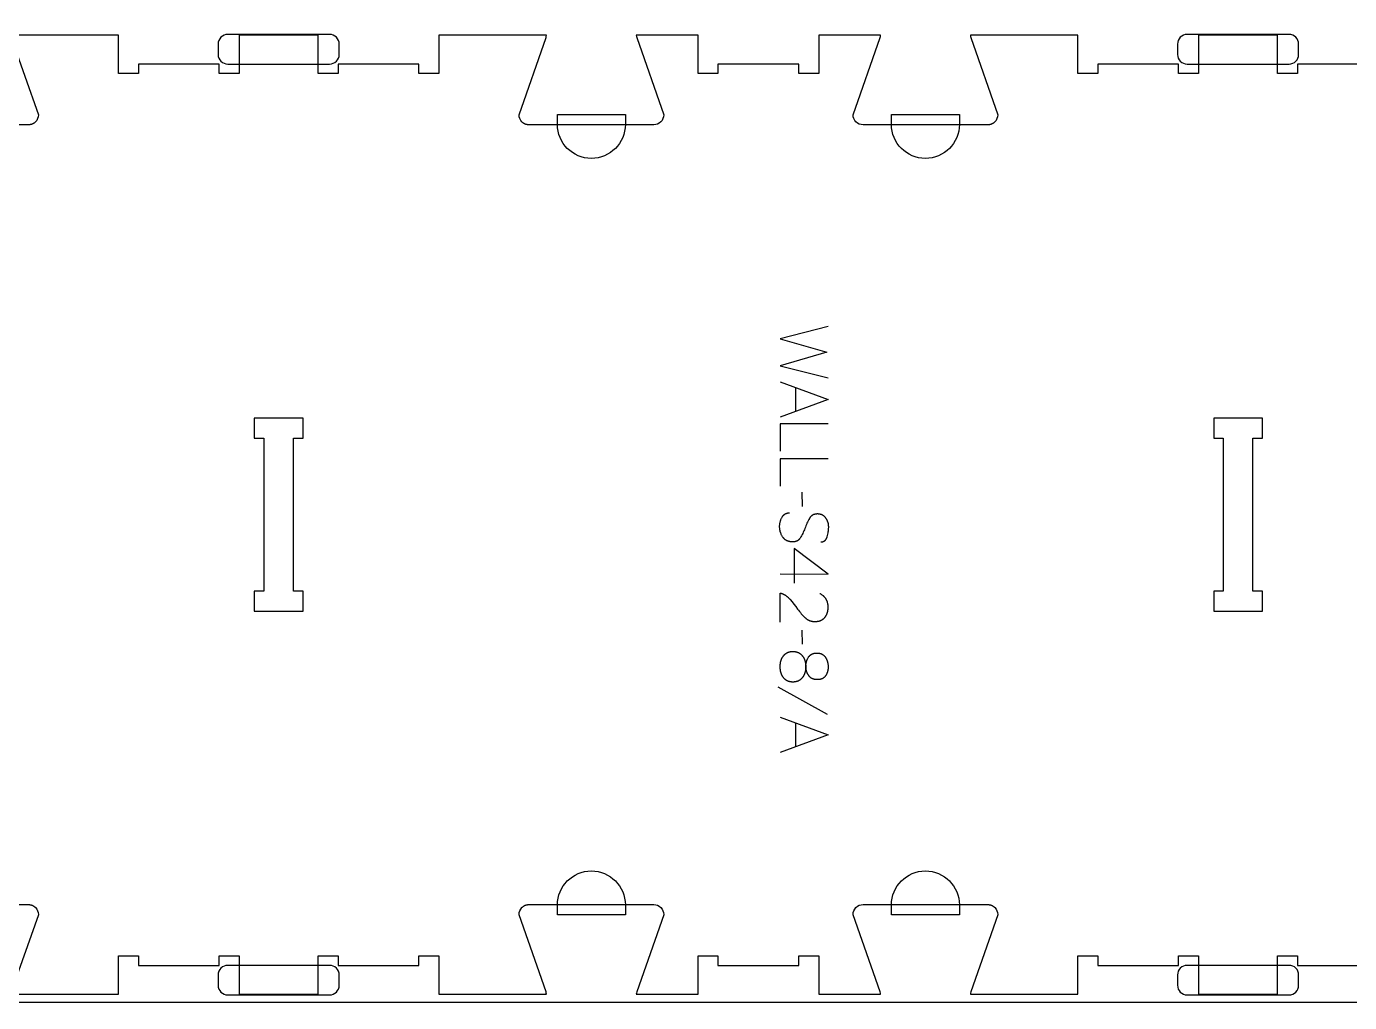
# Model space of a CAD drawing. Extents: x 2032 to 5216, y -19593 to -11999.
# Drawn here: x 2860 to 3688, y -13923 to -13313 of the extents above; entities that cross this region are included whole.
import ezdxf

# ---------------------------------------------------------------- set-up
doc = ezdxf.new("R2010")
doc.units = 0
for name, color, linetype in [('0_SHEET_SPRUCEPLY_2440X122', 1, 'CONTINUOUS'), ('1_ANYTOOL_1MMDEEP_LABELS_S', 2, 'CONTINUOUS'), ('3_ANYTOOL_CUTTHROUGH_INSID', 4, 'CONTINUOUS'), ('4_ANYTOOL_CUTTHROUGH_OUTSI', 5, 'CONTINUOUS'), ('5_ANYTOOL_HALF_MILL_9MM_IN', 3, 'CONTINUOUS')]:
    doc.layers.add(name, color=color, linetype=linetype)

msp = doc.modelspace()

# ---------------------------------------------------------------- linework, layer by layer
at = {"layer": '0_SHEET_SPRUCEPLY_2440X122'}
msp.add_lwpolyline([(4843.91, -12703.28), (4843.91, -13923.28), (2403.91, -13923.28), (2403.91, -12703.28)], close=True, dxfattribs=at)
at = {"layer": '1_ANYTOOL_1MMDEEP_LABELS_S'}
for points in [[(3361.83, -13500.58), (3331.83, -13508.29), (3360.93, -13516.73), (3331.83, -13525.22), (3361.83, -13532.72)], [(3331.83, -13535.29), (3361.83, -13546.18), (3331.83, -13557.23)], [(3341.39, -13538.76), (3341.39, -13553.68)], [(3361.83, -13561.52), (3331.83, -13561.52), (3331.83, -13578.62)], [(3361.83, -13583.33), (3331.83, -13583.33), (3331.83, -13600.43)], [(3345.72, -13613.08), (3345.63, -13604.29)], [(3357.25, -13635.32), (3357.44, -13635.31), (3357.53, -13635.31), (3357.62, -13635.31), (3357.71, -13635.3), (3357.8, -13635.29), (3357.89, -13635.28), (3357.97, -13635.27), (3358.06, -13635.25), (3358.15, -13635.24), (3358.23, -13635.22), (3358.31, -13635.2), (3358.4, -13635.18), (3358.48, -13635.16), (3358.56, -13635.14), (3358.64, -13635.11), (3358.72, -13635.09), (3358.79, -13635.06), (3358.87, -13635.03), (3358.94, -13635), (3359.02, -13634.96), (3359.09, -13634.93), (3359.16, -13634.89), (3359.23, -13634.86), (3359.3, -13634.82), (3359.37, -13634.78), (3359.44, -13634.73), (3359.51, -13634.69), (3359.57, -13634.64), (3359.64, -13634.6), (3359.7, -13634.55), (3359.76, -13634.5), (3359.83, -13634.45), (3359.89, -13634.39), (3359.95, -13634.34), (3360.01, -13634.28), (3360.06, -13634.22), (3360.12, -13634.16), (3360.18, -13634.1), (3360.23, -13634.04), (3360.28, -13633.97), (3360.34, -13633.91), (3360.39, -13633.84), (3360.44, -13633.77), (3360.49, -13633.7), (3360.54, -13633.62), (3360.58, -13633.55), (3360.63, -13633.47), (3360.68, -13633.4), (3360.72, -13633.32), (3360.76, -13633.24), (3360.81, -13633.15), (3360.89, -13632.98), (3360.96, -13632.81), (3361.04, -13632.63), (3361.11, -13632.44), (3361.17, -13632.24), (3361.23, -13632.04), (3361.45, -13631.23), (3361.65, -13630.43), (3361.81, -13629.64), (3361.94, -13628.87), (3362, -13628.49), (3362.04, -13628.12), (3362.08, -13627.74), (3362.12, -13627.37), (3362.14, -13627.01), (3362.16, -13626.65), (3362.17, -13626.29), (3362.18, -13625.93), (3362.17, -13625.74), (3362.17, -13625.54), (3362.16, -13625.35), (3362.15, -13625.16), (3362.13, -13624.97), (3362.11, -13624.78), (3362.09, -13624.59), (3362.06, -13624.41), (3362.03, -13624.22), (3362, -13624.04), (3361.96, -13623.86), (3361.92, -13623.68), (3361.87, -13623.5), (3361.83, -13623.32), (3361.78, -13623.14), (3361.72, -13622.96), (3361.66, -13622.79), (3361.6, -13622.62), (3361.53, -13622.44), (3361.46, -13622.27), (3361.39, -13622.1), (3361.31, -13621.93), (3361.23, -13621.77), (3361.15, -13621.6), (3361.06, -13621.44), (3360.97, -13621.27), (3360.88, -13621.11), (3360.78, -13620.95), (3360.68, -13620.79), (3360.57, -13620.63), (3360.47, -13620.47), (3360.35, -13620.32), (3360.24, -13620.16), (3360.12, -13620.02), (3360, -13619.87), (3359.87, -13619.74), (3359.75, -13619.6), (3359.62, -13619.47), (3359.48, -13619.35), (3359.35, -13619.23), (3359.21, -13619.12), (3359.06, -13619.01), (3358.92, -13618.9), (3358.77, -13618.8), (3358.62, -13618.71), (3358.46, -13618.62), (3358.3, -13618.53), (3358.14, -13618.45), (3357.98, -13618.38), (3357.81, -13618.31), (3357.64, -13618.24), (3357.47, -13618.18), (3357.29, -13618.13), (3357.11, -13618.07), (3356.93, -13618.03), (3356.74, -13617.99), (3356.55, -13617.95), (3356.36, -13617.92), (3356.17, -13617.89), (3355.97, -13617.87), (3355.77, -13617.85), (3355.56, -13617.84), (3355.36, -13617.83), (3355.15, -13617.83), (3354.93, -13617.83), (3354.72, -13617.84), (3354.51, -13617.86), (3354.31, -13617.88), (3354.11, -13617.9), (3353.91, -13617.93), (3353.72, -13617.97), (3353.53, -13618.01), (3353.34, -13618.06), (3353.16, -13618.11), (3352.98, -13618.17), (3352.81, -13618.23), (3352.72, -13618.26), (3352.64, -13618.3), (3352.55, -13618.34), (3352.47, -13618.37), (3352.39, -13618.41), (3352.31, -13618.45), (3352.23, -13618.5), (3352.15, -13618.54), (3352.07, -13618.58), (3351.99, -13618.63), (3351.91, -13618.68), (3351.84, -13618.73), (3351.76, -13618.78), (3351.69, -13618.83), (3351.62, -13618.88), (3351.54, -13618.94), (3351.47, -13618.99), (3351.4, -13619.05), (3351.33, -13619.11), (3351.27, -13619.17), (3351.2, -13619.23), (3351.13, -13619.29), (3351.07, -13619.36), (3351, -13619.42), (3350.87, -13619.56), (3350.75, -13619.7), (3350.63, -13619.85), (3350.52, -13620), (3350.4, -13620.16), (3350.3, -13620.32), (3350.19, -13620.49), (3350.09, -13620.66), (3349.7, -13621.38), (3349.32, -13622.11), (3348.95, -13622.85), (3348.6, -13623.62), (3348.25, -13624.4), (3347.92, -13625.19), (3347.59, -13626), (3347.28, -13626.83), (3346.97, -13627.66), (3346.64, -13628.46), (3346.3, -13629.25), (3345.94, -13630.01), (3345.56, -13630.76), (3345.17, -13631.48), (3344.77, -13632.19), (3344.35, -13632.88), (3344.24, -13633.04), (3344.12, -13633.2), (3344.01, -13633.35), (3343.95, -13633.43), (3343.89, -13633.5), (3343.83, -13633.58), (3343.76, -13633.65), (3343.7, -13633.71), (3343.63, -13633.78), (3343.57, -13633.85), (3343.5, -13633.91), (3343.43, -13633.98), (3343.36, -13634.04), (3343.29, -13634.1), (3343.22, -13634.16), (3343.15, -13634.21), (3343.08, -13634.27), (3343.01, -13634.32), (3342.93, -13634.38), (3342.85, -13634.43), (3342.78, -13634.48), (3342.7, -13634.53), (3342.62, -13634.57), (3342.54, -13634.62), (3342.46, -13634.66), (3342.38, -13634.71), (3342.3, -13634.75), (3342.21, -13634.79), (3342.13, -13634.83), (3342.04, -13634.86), (3341.96, -13634.9), (3341.87, -13634.93), (3341.78, -13634.96), (3341.69, -13634.99), (3341.6, -13635.02), (3341.51, -13635.05), (3341.42, -13635.08), (3341.23, -13635.13), (3341.04, -13635.17), (3340.84, -13635.21), (3340.64, -13635.24), (3340.44, -13635.26), (3340.23, -13635.28), (3340.02, -13635.3), (3339.8, -13635.3), (3339.59, -13635.3), (3339.36, -13635.3), (3339.14, -13635.29), (3338.9, -13635.28), (3338.67, -13635.25), (3338.45, -13635.23), (3338.22, -13635.2), (3338, -13635.16), (3337.79, -13635.12), (3337.57, -13635.07), (3337.36, -13635.02), (3337.16, -13634.96), (3336.96, -13634.9), (3336.76, -13634.84), (3336.57, -13634.76), (3336.38, -13634.69), (3336.19, -13634.61), (3336.01, -13634.52), (3335.83, -13634.43), (3335.65, -13634.33), (3335.48, -13634.23), (3335.31, -13634.12), (3335.15, -13634.01), (3334.99, -13633.9), (3334.83, -13633.77), (3334.68, -13633.65), (3334.53, -13633.52), (3334.38, -13633.38), (3334.24, -13633.24), (3334.1, -13633.09), (3333.97, -13632.94), (3333.84, -13632.78), (3333.71, -13632.62), (3333.59, -13632.45), (3333.47, -13632.28), (3333.35, -13632.1), (3333.13, -13631.74), (3332.93, -13631.38), (3332.73, -13631.01), (3332.55, -13630.64), (3332.39, -13630.27), (3332.24, -13629.89), (3332.17, -13629.7), (3332.1, -13629.51), (3332.04, -13629.31), (3331.98, -13629.12), (3331.92, -13628.93), (3331.87, -13628.73), (3331.82, -13628.54), (3331.77, -13628.34), (3331.73, -13628.14), (3331.69, -13627.94), (3331.65, -13627.74), (3331.62, -13627.54), (3331.59, -13627.34), (3331.57, -13627.14), (3331.53, -13626.73), (3331.5, -13626.32), (3331.49, -13625.91), (3331.49, -13625.5), (3331.5, -13625.09), (3331.53, -13624.69), (3331.57, -13624.29), (3331.62, -13623.89), (3331.69, -13623.5), (3331.76, -13623.12), (3331.85, -13622.73), (3331.96, -13622.36), (3332.07, -13621.99), (3332.2, -13621.62), (3332.34, -13621.25), (3332.5, -13620.9), (3332.66, -13620.54), (3332.84, -13620.19), (3333.03, -13619.85), (3333.13, -13619.68), (3333.24, -13619.51), (3333.34, -13619.36), (3333.45, -13619.2), (3333.56, -13619.06), (3333.68, -13618.91), (3333.8, -13618.78), (3333.92, -13618.65), (3334.04, -13618.52), (3334.17, -13618.4), (3334.3, -13618.28), (3334.43, -13618.18), (3334.5, -13618.12), (3334.57, -13618.07), (3334.64, -13618.02), (3334.71, -13617.97), (3334.78, -13617.92), (3334.85, -13617.88), (3334.92, -13617.83), (3334.99, -13617.79), (3335.07, -13617.75), (3335.14, -13617.71), (3335.22, -13617.67), (3335.29, -13617.63), (3335.37, -13617.59), (3335.44, -13617.56), (3335.52, -13617.52), (3335.6, -13617.49), (3335.68, -13617.46), (3335.76, -13617.43), (3335.84, -13617.4), (3335.92, -13617.37), (3336.09, -13617.32), (3336.26, -13617.28), (3336.43, -13617.23), (3336.6, -13617.2), (3336.78, -13617.17), (3336.96, -13617.15), (3337.14, -13617.13), (3337.32, -13617.11), (3337.51, -13617.11), (3337.7, -13617.1)], [(3331.83, -13655.33), (3361.88, -13655.38), (3340.49, -13639.35)], [(3340.49, -13639.35), (3340.49, -13661.12)], [(3331.88, -13685.55), (3331.92, -13667.25), (3332.37, -13667.39), (3332.6, -13667.47), (3332.82, -13667.55), (3333.04, -13667.64), (3333.26, -13667.73), (3333.47, -13667.82), (3333.68, -13667.92), (3333.9, -13668.02), (3334.1, -13668.12), (3334.31, -13668.23), (3334.51, -13668.34), (3334.71, -13668.45), (3334.91, -13668.57), (3335.11, -13668.69), (3335.3, -13668.82), (3335.49, -13668.94), (3335.68, -13669.08), (3335.86, -13669.21), (3336.05, -13669.35), (3336.23, -13669.49), (3336.41, -13669.64), (3336.59, -13669.79), (3336.76, -13669.94), (3336.93, -13670.1), (3337.1, -13670.26), (3337.27, -13670.42), (3337.43, -13670.59), (3337.6, -13670.76), (3337.76, -13670.94), (3338.07, -13671.3), (3339.29, -13672.77), (3340.47, -13674.26), (3341.63, -13675.77), (3342.76, -13677.3), (3343.32, -13678.05), (3343.89, -13678.78), (3344.47, -13679.5), (3345.05, -13680.18), (3345.65, -13680.85), (3346.25, -13681.5), (3346.86, -13682.12), (3347.48, -13682.72), (3347.63, -13682.86), (3347.79, -13683), (3347.95, -13683.14), (3348.12, -13683.27), (3348.28, -13683.4), (3348.45, -13683.52), (3348.62, -13683.64), (3348.79, -13683.75), (3348.97, -13683.86), (3349.14, -13683.96), (3349.32, -13684.06), (3349.5, -13684.15), (3349.69, -13684.24), (3349.87, -13684.33), (3350.06, -13684.41), (3350.25, -13684.49), (3350.44, -13684.56), (3350.64, -13684.62), (3350.84, -13684.69), (3351.03, -13684.74), (3351.24, -13684.8), (3351.44, -13684.84), (3351.65, -13684.89), (3351.86, -13684.93), (3352.07, -13684.96), (3352.28, -13684.99), (3352.49, -13685.02), (3352.71, -13685.04), (3352.93, -13685.05), (3353.15, -13685.07), (3353.38, -13685.07), (3353.6, -13685.08), (3353.85, -13685.07), (3354.1, -13685.07), (3354.34, -13685.05), (3354.58, -13685.04), (3354.82, -13685.01), (3355.05, -13684.99), (3355.27, -13684.95), (3355.5, -13684.92), (3355.72, -13684.88), (3355.93, -13684.83), (3356.15, -13684.78), (3356.35, -13684.72), (3356.56, -13684.66), (3356.76, -13684.59), (3356.96, -13684.52), (3357.15, -13684.44), (3357.34, -13684.36), (3357.53, -13684.28), (3357.71, -13684.18), (3357.89, -13684.09), (3358.06, -13683.99), (3358.23, -13683.88), (3358.4, -13683.77), (3358.56, -13683.65), (3358.72, -13683.53), (3358.88, -13683.41), (3359.03, -13683.27), (3359.18, -13683.14), (3359.32, -13683), (3359.46, -13682.85), (3359.6, -13682.7), (3359.73, -13682.55), (3359.86, -13682.39), (3359.99, -13682.23), (3360.11, -13682.06), (3360.22, -13681.89), (3360.34, -13681.72), (3360.45, -13681.55), (3360.55, -13681.38), (3360.65, -13681.2), (3360.75, -13681.02), (3360.84, -13680.84), (3360.93, -13680.65), (3361.01, -13680.46), (3361.09, -13680.27), (3361.17, -13680.08), (3361.24, -13679.88), (3361.31, -13679.69), (3361.37, -13679.48), (3361.43, -13679.28), (3361.49, -13679.08), (3361.54, -13678.87), (3361.58, -13678.66), (3361.63, -13678.44), (3361.67, -13678.23), (3361.7, -13678.01), (3361.73, -13677.78), (3361.76, -13677.56), (3361.78, -13677.33), (3361.8, -13677.1), (3361.81, -13676.87), (3361.82, -13676.64), (3361.83, -13676.16), (3361.83, -13675.79), (3361.81, -13675.43), (3361.79, -13675.08), (3361.75, -13674.73), (3361.71, -13674.39), (3361.65, -13674.06), (3361.59, -13673.73), (3361.51, -13673.41), (3361.43, -13673.1), (3361.38, -13672.94), (3361.33, -13672.79), (3361.28, -13672.64), (3361.23, -13672.49), (3361.17, -13672.34), (3361.12, -13672.2), (3361.05, -13672.05), (3360.99, -13671.91), (3360.93, -13671.77), (3360.86, -13671.63), (3360.79, -13671.49), (3360.71, -13671.35), (3360.64, -13671.22), (3360.56, -13671.08), (3360.48, -13670.95), (3360.39, -13670.82), (3360.31, -13670.69), (3360.22, -13670.56), (3360.13, -13670.44), (3360.03, -13670.32), (3359.94, -13670.19), (3359.84, -13670.07), (3359.74, -13669.96), (3359.64, -13669.84), (3359.53, -13669.72), (3359.42, -13669.61), (3359.31, -13669.5), (3359.2, -13669.39), (3359.08, -13669.28), (3358.96, -13669.17), (3358.84, -13669.06), (3358.72, -13668.96), (3358.47, -13668.76), (3358.2, -13668.56), (3357.93, -13668.37), (3357.64, -13668.19), (3357.35, -13668.01), (3357.05, -13667.84), (3356.73, -13667.68)], [(3345.72, -13699.26), (3345.63, -13690.48)], [(3361.36, -13743.23), (3330.59, -13726.05)], [(3331.83, -13744.95), (3361.83, -13755.83), (3331.83, -13766.89)], [(3341.39, -13748.42), (3341.39, -13763.33)]]:
    msp.add_lwpolyline(points, dxfattribs=at)
for points in [[(3347.82, -13713.32), (3347.81, -13713.85), (3347.78, -13714.37), (3347.76, -13714.63), (3347.74, -13714.88), (3347.71, -13715.13), (3347.68, -13715.38), (3347.64, -13715.62), (3347.6, -13715.86), (3347.56, -13716.09), (3347.51, -13716.33), (3347.45, -13716.56), (3347.4, -13716.78), (3347.33, -13717), (3347.27, -13717.22), (3347.2, -13717.44), (3347.12, -13717.65), (3347.04, -13717.86), (3346.96, -13718.07), (3346.87, -13718.27), (3346.78, -13718.47), (3346.68, -13718.67), (3346.58, -13718.86), (3346.47, -13719.05), (3346.36, -13719.23), (3346.25, -13719.42), (3346.13, -13719.6), (3346.01, -13719.77), (3345.88, -13719.95), (3345.75, -13720.12), (3345.61, -13720.28), (3345.47, -13720.44), (3345.33, -13720.6), (3345.19, -13720.75), (3345.04, -13720.9), (3344.89, -13721.04), (3344.73, -13721.18), (3344.58, -13721.31), (3344.42, -13721.44), (3344.26, -13721.56), (3344.1, -13721.67), (3343.93, -13721.78), (3343.76, -13721.89), (3343.59, -13721.99), (3343.41, -13722.08), (3343.24, -13722.17), (3343.06, -13722.26), (3342.87, -13722.34), (3342.69, -13722.41), (3342.5, -13722.48), (3342.31, -13722.55), (3342.11, -13722.61), (3341.92, -13722.66), (3341.72, -13722.71), (3341.52, -13722.75), (3341.31, -13722.79), (3341.11, -13722.83), (3340.9, -13722.85), (3340.68, -13722.88), (3340.47, -13722.89), (3340.25, -13722.91), (3340.03, -13722.92), (3339.8, -13722.92), (3339.58, -13722.92), (3339.35, -13722.91), (3339.13, -13722.89), (3338.92, -13722.88), (3338.7, -13722.85), (3338.49, -13722.83), (3338.28, -13722.79), (3338.08, -13722.75), (3337.87, -13722.71), (3337.67, -13722.66), (3337.47, -13722.61), (3337.28, -13722.55), (3337.09, -13722.48), (3336.9, -13722.41), (3336.71, -13722.34), (3336.53, -13722.26), (3336.35, -13722.17), (3336.17, -13722.08), (3336, -13721.99), (3335.83, -13721.89), (3335.66, -13721.78), (3335.49, -13721.67), (3335.33, -13721.56), (3335.17, -13721.44), (3335.01, -13721.31), (3334.86, -13721.18), (3334.71, -13721.04), (3334.56, -13720.9), (3334.42, -13720.75), (3334.27, -13720.6), (3334.13, -13720.44), (3334, -13720.28), (3333.86, -13720.12), (3333.73, -13719.95), (3333.61, -13719.77), (3333.49, -13719.6), (3333.37, -13719.42), (3333.26, -13719.23), (3333.15, -13719.05), (3333.05, -13718.86), (3332.95, -13718.67), (3332.86, -13718.47), (3332.76, -13718.27), (3332.68, -13718.07), (3332.6, -13717.86), (3332.52, -13717.65), (3332.44, -13717.44), (3332.37, -13717.22), (3332.31, -13717), (3332.25, -13716.78), (3332.19, -13716.56), (3332.14, -13716.33), (3332.09, -13716.09), (3332.04, -13715.86), (3332, -13715.62), (3331.97, -13715.38), (3331.94, -13715.13), (3331.91, -13714.88), (3331.89, -13714.63), (3331.87, -13714.37), (3331.84, -13713.85), (3331.83, -13713.32), (3331.84, -13712.79), (3331.87, -13712.27), (3331.89, -13712.02), (3331.91, -13711.77), (3331.94, -13711.52), (3331.97, -13711.28), (3332, -13711.04), (3332.04, -13710.8), (3332.09, -13710.57), (3332.14, -13710.34), (3332.19, -13710.11), (3332.25, -13709.88), (3332.31, -13709.66), (3332.37, -13709.44), (3332.44, -13709.23), (3332.52, -13709.02), (3332.6, -13708.81), (3332.68, -13708.61), (3332.76, -13708.4), (3332.86, -13708.2), (3332.95, -13708.01), (3333.05, -13707.82), (3333.15, -13707.63), (3333.26, -13707.44), (3333.37, -13707.26), (3333.49, -13707.08), (3333.61, -13706.91), (3333.73, -13706.73), (3333.86, -13706.56), (3334, -13706.4), (3334.13, -13706.23), (3334.27, -13706.08), (3334.42, -13705.93), (3334.56, -13705.78), (3334.71, -13705.64), (3334.86, -13705.5), (3335.01, -13705.37), (3335.17, -13705.24), (3335.33, -13705.12), (3335.49, -13705.01), (3335.66, -13704.9), (3335.83, -13704.79), (3336, -13704.69), (3336.17, -13704.59), (3336.35, -13704.5), (3336.53, -13704.42), (3336.71, -13704.34), (3336.9, -13704.27), (3337.09, -13704.2), (3337.28, -13704.13), (3337.47, -13704.07), (3337.67, -13704.02), (3337.87, -13703.97), (3338.08, -13703.93), (3338.28, -13703.89), (3338.49, -13703.85), (3338.7, -13703.83), (3338.92, -13703.8), (3339.13, -13703.78), (3339.35, -13703.77), (3339.58, -13703.76), (3339.8, -13703.76), (3340.03, -13703.76), (3340.25, -13703.77), (3340.47, -13703.78), (3340.68, -13703.8), (3340.9, -13703.83), (3341.11, -13703.85), (3341.31, -13703.89), (3341.52, -13703.93), (3341.72, -13703.97), (3341.92, -13704.02), (3342.11, -13704.07), (3342.31, -13704.13), (3342.5, -13704.2), (3342.69, -13704.27), (3342.87, -13704.34), (3343.06, -13704.42), (3343.24, -13704.5), (3343.41, -13704.59), (3343.59, -13704.69), (3343.76, -13704.79), (3343.93, -13704.9), (3344.1, -13705.01), (3344.26, -13705.12), (3344.42, -13705.24), (3344.58, -13705.37), (3344.73, -13705.5), (3344.89, -13705.64), (3345.04, -13705.78), (3345.19, -13705.93), (3345.33, -13706.08), (3345.47, -13706.23), (3345.61, -13706.4), (3345.75, -13706.56), (3345.88, -13706.73), (3346.01, -13706.91), (3346.13, -13707.08), (3346.25, -13707.26), (3346.36, -13707.44), (3346.47, -13707.63), (3346.58, -13707.82), (3346.68, -13708.01), (3346.78, -13708.2), (3346.87, -13708.4), (3346.96, -13708.61), (3347.04, -13708.81), (3347.12, -13709.02), (3347.2, -13709.23), (3347.27, -13709.44), (3347.33, -13709.66), (3347.4, -13709.88), (3347.45, -13710.11), (3347.51, -13710.34), (3347.56, -13710.57), (3347.6, -13710.8), (3347.64, -13711.04), (3347.68, -13711.28), (3347.71, -13711.52), (3347.74, -13711.77), (3347.76, -13712.02), (3347.78, -13712.27), (3347.81, -13712.79)], [(3361.83, -13713.45), (3361.83, -13713.86), (3361.81, -13714.27), (3361.77, -13714.66), (3361.75, -13714.86), (3361.73, -13715.05), (3361.7, -13715.25), (3361.67, -13715.44), (3361.64, -13715.62), (3361.6, -13715.81), (3361.56, -13715.99), (3361.51, -13716.17), (3361.47, -13716.35), (3361.41, -13716.53), (3361.36, -13716.71), (3361.3, -13716.88), (3361.24, -13717.05), (3361.18, -13717.22), (3361.11, -13717.39), (3361.04, -13717.56), (3360.97, -13717.72), (3360.89, -13717.88), (3360.81, -13718.04), (3360.73, -13718.2), (3360.64, -13718.36), (3360.55, -13718.51), (3360.46, -13718.66), (3360.36, -13718.81), (3360.26, -13718.96), (3360.16, -13719.1), (3360.06, -13719.25), (3359.95, -13719.38), (3359.83, -13719.52), (3359.72, -13719.65), (3359.6, -13719.77), (3359.47, -13719.89), (3359.35, -13720.01), (3359.22, -13720.12), (3359.08, -13720.22), (3358.95, -13720.32), (3358.8, -13720.42), (3358.66, -13720.51), (3358.51, -13720.6), (3358.36, -13720.69), (3358.21, -13720.76), (3358.05, -13720.84), (3357.89, -13720.91), (3357.72, -13720.97), (3357.56, -13721.04), (3357.39, -13721.09), (3357.21, -13721.14), (3357.03, -13721.19), (3356.85, -13721.23), (3356.67, -13721.27), (3356.48, -13721.31), (3356.29, -13721.34), (3356.09, -13721.36), (3355.89, -13721.38), (3355.69, -13721.4), (3355.48, -13721.41), (3355.27, -13721.42), (3355.06, -13721.42), (3354.84, -13721.42), (3354.61, -13721.41), (3354.39, -13721.4), (3354.18, -13721.38), (3353.97, -13721.36), (3353.76, -13721.33), (3353.56, -13721.29), (3353.36, -13721.26), (3353.16, -13721.21), (3352.97, -13721.17), (3352.78, -13721.11), (3352.59, -13721.06), (3352.41, -13720.99), (3352.23, -13720.93), (3352.06, -13720.85), (3351.89, -13720.78), (3351.72, -13720.69), (3351.56, -13720.6), (3351.4, -13720.51), (3351.24, -13720.41), (3351.09, -13720.31), (3350.94, -13720.2), (3350.8, -13720.09), (3350.66, -13719.97), (3350.52, -13719.85), (3350.39, -13719.72), (3350.26, -13719.59), (3350.13, -13719.45), (3350.01, -13719.31), (3349.89, -13719.16), (3349.77, -13719), (3349.66, -13718.85), (3349.55, -13718.69), (3349.45, -13718.52), (3349.35, -13718.36), (3349.25, -13718.19), (3349.16, -13718.03), (3349.06, -13717.86), (3348.98, -13717.69), (3348.89, -13717.52), (3348.81, -13717.35), (3348.73, -13717.18), (3348.66, -13717), (3348.59, -13716.83), (3348.52, -13716.65), (3348.46, -13716.47), (3348.4, -13716.29), (3348.34, -13716.11), (3348.29, -13715.93), (3348.24, -13715.75), (3348.19, -13715.57), (3348.15, -13715.38), (3348.11, -13715.19), (3348.08, -13715.01), (3348.04, -13714.82), (3348.01, -13714.63), (3347.99, -13714.44), (3347.97, -13714.24), (3347.95, -13714.05), (3347.93, -13713.85), (3347.92, -13713.66), (3347.91, -13713.46), (3347.9, -13713.06), (3347.91, -13712.68), (3347.93, -13712.3), (3347.96, -13711.92), (3347.98, -13711.73), (3348.01, -13711.55), (3348.03, -13711.36), (3348.06, -13711.18), (3348.1, -13711), (3348.13, -13710.82), (3348.17, -13710.63), (3348.22, -13710.46), (3348.26, -13710.28), (3348.31, -13710.1), (3348.36, -13709.92), (3348.42, -13709.75), (3348.48, -13709.57), (3348.54, -13709.4), (3348.61, -13709.22), (3348.67, -13709.05), (3348.75, -13708.88), (3348.82, -13708.71), (3348.9, -13708.54), (3348.98, -13708.37), (3349.15, -13708.04), (3349.34, -13707.71), (3349.53, -13707.38), (3349.64, -13707.22), (3349.74, -13707.07), (3349.86, -13706.92), (3349.97, -13706.77), (3350.09, -13706.64), (3350.21, -13706.5), (3350.28, -13706.44), (3350.34, -13706.37), (3350.41, -13706.31), (3350.47, -13706.25), (3350.54, -13706.19), (3350.61, -13706.13), (3350.68, -13706.07), (3350.75, -13706.01), (3350.82, -13705.96), (3350.89, -13705.91), (3350.96, -13705.85), (3351.04, -13705.8), (3351.11, -13705.75), (3351.19, -13705.7), (3351.27, -13705.66), (3351.34, -13705.61), (3351.5, -13705.52), (3351.66, -13705.44), (3351.83, -13705.36), (3352, -13705.29), (3352.18, -13705.22), (3352.36, -13705.15), (3352.54, -13705.1), (3352.72, -13705.04), (3352.91, -13704.99), (3353.11, -13704.95), (3353.31, -13704.91), (3353.51, -13704.88), (3353.71, -13704.85), (3353.92, -13704.83), (3354.14, -13704.81), (3354.36, -13704.8), (3354.58, -13704.79), (3354.8, -13704.79), (3355.03, -13704.79), (3355.25, -13704.8), (3355.47, -13704.81), (3355.68, -13704.83), (3355.89, -13704.85), (3356.1, -13704.88), (3356.3, -13704.92), (3356.5, -13704.95), (3356.7, -13705), (3356.89, -13705.05), (3357.08, -13705.1), (3357.26, -13705.16), (3357.44, -13705.22), (3357.62, -13705.29), (3357.79, -13705.37), (3357.96, -13705.45), (3358.12, -13705.53), (3358.29, -13705.62), (3358.44, -13705.72), (3358.6, -13705.82), (3358.67, -13705.87), (3358.75, -13705.92), (3358.82, -13705.98), (3358.89, -13706.04), (3359.03, -13706.15), (3359.17, -13706.27), (3359.31, -13706.4), (3359.44, -13706.53), (3359.56, -13706.67), (3359.69, -13706.81), (3359.81, -13706.95), (3359.92, -13707.11), (3360.03, -13707.26), (3360.14, -13707.43), (3360.24, -13707.59), (3360.34, -13707.76), (3360.44, -13707.93), (3360.54, -13708.1), (3360.63, -13708.27), (3360.72, -13708.44), (3360.8, -13708.61), (3360.88, -13708.79), (3360.96, -13708.97), (3361.03, -13709.15), (3361.1, -13709.33), (3361.17, -13709.51), (3361.24, -13709.69), (3361.3, -13709.87), (3361.35, -13710.06), (3361.41, -13710.25), (3361.46, -13710.44), (3361.51, -13710.63), (3361.55, -13710.82), (3361.59, -13711.01), (3361.63, -13711.21), (3361.67, -13711.4), (3361.73, -13711.8), (3361.77, -13712.2), (3361.81, -13712.61), (3361.83, -13713.03)]]:
    msp.add_lwpolyline(points, close=True, dxfattribs=at)
at = {"layer": '3_ANYTOOL_CUTTHROUGH_INSID', "color": 4}
for points in [[(3033.2, -13558.03), (3002.95, -13558.03), (3002.95, -13570.53), (3008.95, -13570.53), (3008.95, -13666.03), (3002.95, -13666.03), (3002.95, -13678.53), (3033.45, -13678.53), (3033.45, -13666.03), (3027.45, -13666.03), (3027.45, -13570.53), (3033.45, -13570.53), (3033.45, -13558.03)], [(3633.2, -13558.03), (3602.95, -13558.03), (3602.95, -13570.53), (3608.95, -13570.53), (3608.95, -13666.03), (3602.95, -13666.03), (3602.95, -13678.53), (3633.45, -13678.53), (3633.45, -13666.03), (3627.45, -13666.03), (3627.45, -13570.53), (3633.45, -13570.53), (3633.45, -13558.03)]]:
    msp.add_lwpolyline(points, close=True, dxfattribs=at)
at = {"layer": '4_ANYTOOL_CUTTHROUGH_OUTSI', "color": 5}
for points in [[(2851, -13319.92), (2867.89, -13368.2), (2867.91, -13368.24), (2867.91, -13368.28), (2867.91, -13368.28, -0.198912), (2866.08, -13372.7), (2865.97, -13372.81), (2865.86, -13372.91), (2865.75, -13373.01), (2865.63, -13373.11), (2865.51, -13373.2), (2865.39, -13373.3), (2865.27, -13373.39), (2865.14, -13373.47), (2865.01, -13373.56), (2864.88, -13373.64), (2864.75, -13373.72), (2864.61, -13373.79), (2864.47, -13373.86), (2864.33, -13373.93), (2864.19, -13374), (2864.05, -13374.06), (2863.9, -13374.11), (2863.76, -13374.17), (2863.61, -13374.22), (2863.46, -13374.27), (2863.32, -13374.31), (2863.17, -13374.35), (2863.02, -13374.38), (2862.86, -13374.41), (2862.71, -13374.44), (2862.56, -13374.47), (2862.41, -13374.49), (2862.26, -13374.5), (2862.11, -13374.52), (2861.96, -13374.52), (2861.81, -13374.53), (2861.66, -13374.53), (2783.66, -13374.53, -0.414214)], [(3705.95, -13336.53), (3655.45, -13336.53), (3655.45, -13342.53), (3642.95, -13342.53), (3642.95, -13318.53), (3593.45, -13318.53), (3593.45, -13342.53), (3580.95, -13342.53), (3580.95, -13336.53), (3530.45, -13336.53), (3530.45, -13342.53), (3517.95, -13342.53), (3517.95, -13318.53), (3450.76, -13318.53), (3450.76, -13318.53, 0.061485), (3451, -13319.92), (3467.89, -13368.2), (3467.91, -13368.24), (3467.91, -13368.28), (3467.91, -13368.28, -0.198912), (3466.08, -13372.7), (3465.97, -13372.81), (3465.86, -13372.91), (3465.75, -13373.01), (3465.63, -13373.11), (3465.51, -13373.2), (3465.39, -13373.3), (3465.27, -13373.39), (3465.14, -13373.47), (3465.01, -13373.56), (3464.88, -13373.64), (3464.75, -13373.72), (3464.61, -13373.79), (3464.47, -13373.86), (3464.33, -13373.93), (3464.19, -13374), (3464.05, -13374.06), (3463.9, -13374.11), (3463.76, -13374.17), (3463.61, -13374.22), (3463.46, -13374.27), (3463.32, -13374.31), (3463.17, -13374.35), (3463.02, -13374.38), (3462.86, -13374.41), (3462.71, -13374.44), (3462.56, -13374.47), (3462.41, -13374.49), (3462.26, -13374.5), (3462.11, -13374.52), (3461.96, -13374.52), (3461.81, -13374.53), (3461.66, -13374.53), (3383.66, -13374.53, -0.414214), (3377.41, -13368.28), (3377.41, -13368.24), (3377.42, -13368.2), (3394.32, -13319.92), (3394.32, -13319.92, 0.061485), (3394.55, -13318.53), (3355.95, -13318.53), (3355.95, -13342.53), (3343.45, -13342.53), (3343.45, -13336.53), (3292.95, -13336.53), (3292.95, -13342.53), (3280.45, -13342.53), (3280.45, -13318.53), (3241.86, -13318.53), (3241.86, -13318.53, 0.061485), (3242.09, -13319.92), (3258.99, -13368.2), (3259, -13368.24), (3259, -13368.28), (3259, -13368.28, -0.414214), (3252.75, -13374.53), (3174.75, -13374.53), (3174.6, -13374.53), (3174.45, -13374.52), (3174.3, -13374.52), (3174.15, -13374.5), (3174, -13374.49), (3173.85, -13374.47), (3173.69, -13374.44), (3173.54, -13374.41), (3173.39, -13374.38), (3173.24, -13374.35), (3173.09, -13374.31), (3172.94, -13374.27), (3172.8, -13374.22), (3172.65, -13374.17), (3172.5, -13374.11), (3172.36, -13374.06), (3172.22, -13374), (3172.08, -13373.93), (3171.94, -13373.86), (3171.8, -13373.79), (3171.66, -13373.72), (3171.53, -13373.64), (3171.4, -13373.56), (3171.27, -13373.47), (3171.14, -13373.39), (3171.02, -13373.3), (3170.9, -13373.2), (3170.78, -13373.11), (3170.66, -13373.01), (3170.55, -13372.91), (3170.44, -13372.81), (3170.33, -13372.7, -0.198912), (3168.5, -13368.28), (3168.5, -13368.24), (3185.41, -13319.92), (3185.41, -13319.92, 0.061485), (3185.65, -13318.53), (3118.45, -13318.53), (3118.45, -13342.53), (3105.95, -13342.53), (3105.95, -13336.53), (3055.45, -13336.53), (3055.45, -13342.53), (3042.95, -13342.53), (3042.95, -13318.53), (2993.45, -13318.53), (2993.45, -13342.53), (2980.95, -13342.53), (2980.95, -13336.53), (2930.45, -13336.53), (2930.45, -13342.53), (2917.95, -13342.53), (2917.95, -13318.53), (2850.76, -13318.53)], [(2783.66, -13862.03), (2861.66, -13862.03), (2861.81, -13862.03), (2861.96, -13862.04), (2862.11, -13862.05), (2862.26, -13862.06), (2862.41, -13862.08), (2862.56, -13862.1), (2862.71, -13862.12), (2862.86, -13862.15), (2863.02, -13862.18), (2863.17, -13862.22), (2863.32, -13862.26), (2863.46, -13862.3), (2863.61, -13862.35), (2863.76, -13862.4), (2863.9, -13862.45), (2864.05, -13862.51), (2864.19, -13862.57), (2864.33, -13862.63), (2864.47, -13862.7), (2864.61, -13862.77), (2864.75, -13862.85), (2864.88, -13862.93), (2865.01, -13863.01), (2865.14, -13863.09), (2865.27, -13863.18), (2865.39, -13863.27), (2865.51, -13863.36), (2865.63, -13863.46), (2865.75, -13863.56), (2865.86, -13863.66), (2865.97, -13863.76), (2866.08, -13863.86, -0.198912), (2867.91, -13868.28), (2867.91, -13868.32), (2867.89, -13868.36), (2851, -13916.64)], [(2850.76, -13918.03), (2868.2, -13918.03), (2917.95, -13918.03), (2917.95, -13894.03), (2930.45, -13894.03), (2930.45, -13900.03), (2980.95, -13900.03), (2980.95, -13894.03), (2993.45, -13894.03), (2993.45, -13918.03), (3042.95, -13918.03), (3042.95, -13894.03), (3055.45, -13894.03), (3055.45, -13900.03), (3105.95, -13900.03), (3105.95, -13894.03), (3118.45, -13894.03), (3118.45, -13918.03), (3185.65, -13918.03), (3185.65, -13918.03, 0.061485), (3185.41, -13916.64), (3168.52, -13868.36), (3168.5, -13868.32), (3168.5, -13868.28), (3168.5, -13868.28, -0.198912), (3170.33, -13863.86), (3170.44, -13863.76), (3170.55, -13863.66), (3170.66, -13863.56), (3170.78, -13863.46), (3170.9, -13863.36), (3171.02, -13863.27), (3171.14, -13863.18), (3171.27, -13863.09), (3171.4, -13863.01), (3171.53, -13862.93), (3171.66, -13862.85), (3171.8, -13862.77), (3171.94, -13862.7), (3172.08, -13862.63), (3172.22, -13862.57), (3172.36, -13862.51), (3172.5, -13862.45), (3172.65, -13862.4), (3172.8, -13862.35), (3172.94, -13862.3), (3173.09, -13862.26), (3173.24, -13862.22), (3173.39, -13862.18), (3173.54, -13862.15), (3173.69, -13862.12), (3173.85, -13862.1), (3174, -13862.08), (3174.15, -13862.06), (3174.3, -13862.05), (3174.45, -13862.04), (3174.6, -13862.03), (3174.75, -13862.03), (3252.75, -13862.03, -0.414214), (3259, -13868.28), (3259, -13868.32), (3258.99, -13868.36), (3242.09, -13916.64), (3242.09, -13916.64, 0.061485), (3241.86, -13918.03), (3280.45, -13918.03), (3280.45, -13894.03), (3292.95, -13894.03), (3292.95, -13900.03), (3343.45, -13900.03), (3343.45, -13894.03), (3355.95, -13894.03), (3355.95, -13918.03), (3394.55, -13918.03), (3394.55, -13918.03, 0.061485), (3394.32, -13916.64), (3377.42, -13868.36), (3377.41, -13868.32), (3377.41, -13868.28), (3377.41, -13868.28, -0.414214), (3383.66, -13862.03), (3461.66, -13862.03), (3461.81, -13862.03), (3461.96, -13862.04), (3462.11, -13862.05), (3462.26, -13862.06), (3462.41, -13862.08), (3462.56, -13862.1), (3462.71, -13862.12), (3462.86, -13862.15), (3463.02, -13862.18), (3463.17, -13862.22), (3463.32, -13862.26), (3463.46, -13862.3), (3463.61, -13862.35), (3463.76, -13862.4), (3463.9, -13862.45), (3464.05, -13862.51), (3464.19, -13862.57), (3464.33, -13862.63), (3464.47, -13862.7), (3464.61, -13862.77), (3464.75, -13862.85), (3464.88, -13862.93), (3465.01, -13863.01), (3465.14, -13863.09), (3465.27, -13863.18), (3465.39, -13863.27), (3465.51, -13863.36), (3465.63, -13863.46), (3465.75, -13863.56), (3465.86, -13863.66), (3465.97, -13863.76), (3466.08, -13863.86, -0.198912), (3467.91, -13868.28), (3467.91, -13868.32), (3467.89, -13868.36), (3451, -13916.64), (3451, -13916.64, 0.061485), (3450.76, -13918.03), (3468.2, -13918.03), (3517.95, -13918.03), (3517.95, -13894.03), (3530.45, -13894.03), (3530.45, -13900.03), (3580.95, -13900.03), (3580.95, -13894.03), (3593.45, -13894.03), (3593.45, -13918.03), (3642.95, -13918.03), (3642.95, -13894.03), (3655.45, -13894.03), (3655.45, -13900.03), (3705.95, -13900.03)]]:
    msp.add_lwpolyline(points, format="xyb", dxfattribs=at)
at = {"layer": '5_ANYTOOL_HALF_MILL_9MM_IN', "color": 3}
for points in [[(2986.33, -13318.03, 0.414214), (2980.33, -13324.03), (2980.33, -13330.53, 0.414214), (2986.33, -13336.53), (3050.08, -13336.53, 0.414214), (3056.08, -13330.53), (3056.08, -13324.03, 0.414214), (3050.08, -13318.03)], [(3586.33, -13318.03, 0.414214), (3580.33, -13324.03), (3580.33, -13330.53, 0.414214), (3586.33, -13336.53), (3650.08, -13336.53, 0.414214), (3656.08, -13330.53), (3656.08, -13324.03, 0.414214), (3650.08, -13318.03)], [(3235, -13374.28, -1), (3192.5, -13374.28), (3192.5, -13374.03), (3192.5, -13368.03), (3235, -13368.03), (3235, -13374.03), (3235, -13374.28)], [(3443.91, -13374.28, -1), (3401.41, -13374.28), (3401.41, -13374.03), (3401.41, -13368.03), (3443.91, -13368.03), (3443.91, -13374.03), (3443.91, -13374.28)], [(3192.5, -13862.28, -1), (3235, -13862.28), (3235, -13862.53), (3235, -13868.53), (3192.5, -13868.53), (3192.5, -13862.53), (3192.5, -13862.28)], [(3401.41, -13862.28, -1), (3443.91, -13862.28), (3443.91, -13862.53), (3443.91, -13868.53), (3401.41, -13868.53), (3401.41, -13862.53), (3401.41, -13862.28)], [(2986.33, -13900.03, 0.414214), (2980.33, -13906.03), (2980.33, -13912.53, 0.414214), (2986.33, -13918.53), (3050.08, -13918.53, 0.414214), (3056.08, -13912.53), (3056.08, -13906.03, 0.414214), (3050.08, -13900.03)], [(3586.33, -13900.03, 0.414214), (3580.33, -13906.03), (3580.33, -13912.53, 0.414214), (3586.33, -13918.53), (3650.08, -13918.53, 0.414214), (3656.08, -13912.53), (3656.08, -13906.03, 0.414214), (3650.08, -13900.03)]]:
    msp.add_lwpolyline(points, format="xyb", close=True, dxfattribs=at)

doc.saveas('drawing.dxf')
